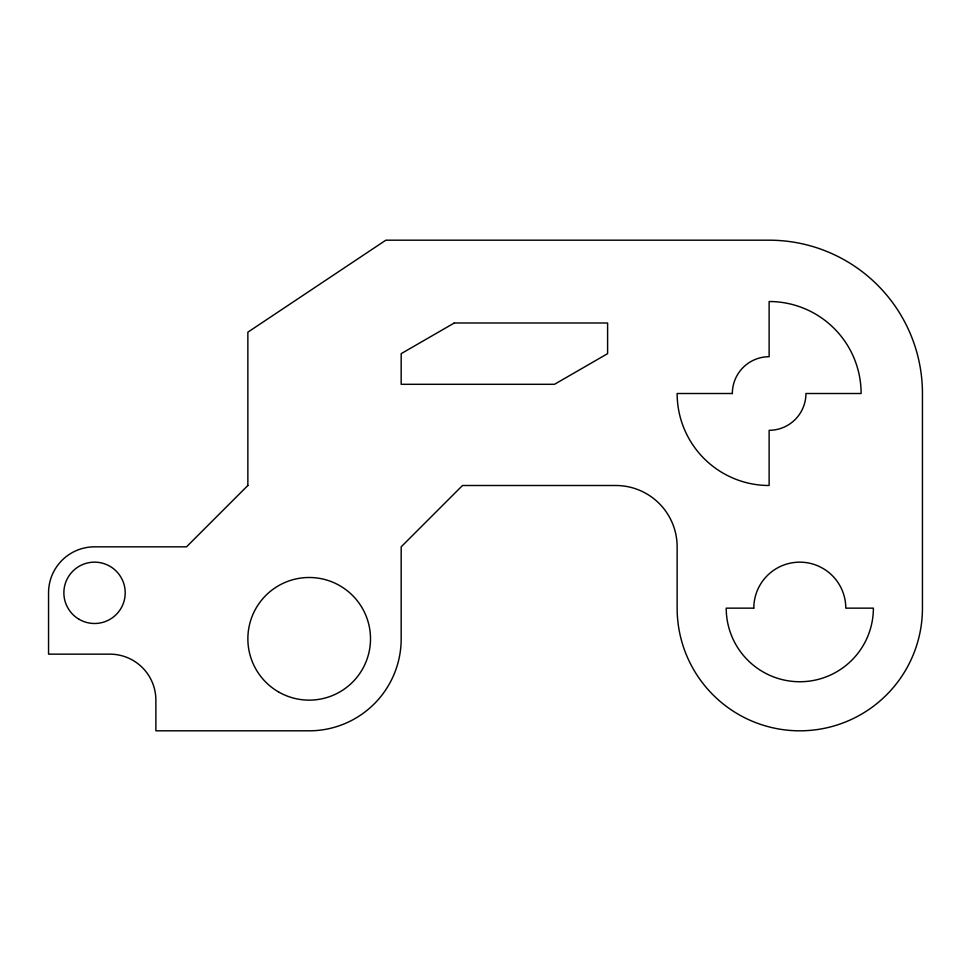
<?xml version="1.0" encoding="UTF-8"?>
<svg xmlns="http://www.w3.org/2000/svg" width="971" height="971" viewBox="0 0 971 971"><rect width="100%" height="100%" fill="white"/><g stroke="black" fill="none" stroke-linecap="round" stroke-linejoin="round"><path stroke-width="1.46" d="M247.86 485.5L186.529 546.831L94.539 546.831A45.989 45.989 0 0 0 48.55 592.82L48.55 654.151L109.881 654.151A45.989 45.989 0 0 1 155.87 700.14L155.87 730.811L309.191 730.811A91.99 91.99 0 0 0 401.181 638.821L401.181 546.831L462.499 485.5L615.82 485.5A61.331 61.331 0 0 1 677.139 546.831L677.139 608.149A122.649 122.649 0 0 0 799.801 730.811A122.649 122.649 0 0 0 922.45 608.149L922.45 393.51A153.321 153.321 0 0 0 769.129 240.189L385.839 240.189L247.86 332.179L247.86 485.5M454.282 322.991L401.181 353.65L401.181 384.31L554.49 384.31L607.603 353.65L607.603 322.991L454.282 322.991M732.34 393.51L677.139 393.51A91.99 91.99 0 0 0 769.129 485.5L769.129 430.311A36.801 36.801 0 0 0 805.93 393.51L861.119 393.51A91.99 91.99 0 0 0 769.129 301.52L769.129 356.709A36.801 36.801 0 0 0 732.34 393.51M753.799 608.149L726.211 608.149A73.59 73.59 0 0 0 799.801 681.739A73.59 73.59 0 0 0 873.39 608.149L845.79 608.149A45.989 45.989 0 0 0 799.801 562.16A45.989 45.989 0 0 0 753.799 608.149M79.209 619.377A30.659 30.659 0 0 0 125.21 592.82A30.659 30.659 0 0 0 79.209 566.263A30.659 30.659 0 0 0 79.209 619.377M278.519 691.922A61.331 61.331 0 0 0 370.509 638.821A61.331 61.331 0 0 0 278.519 585.707A61.331 61.331 0 0 0 278.519 691.922"/></g></svg>
